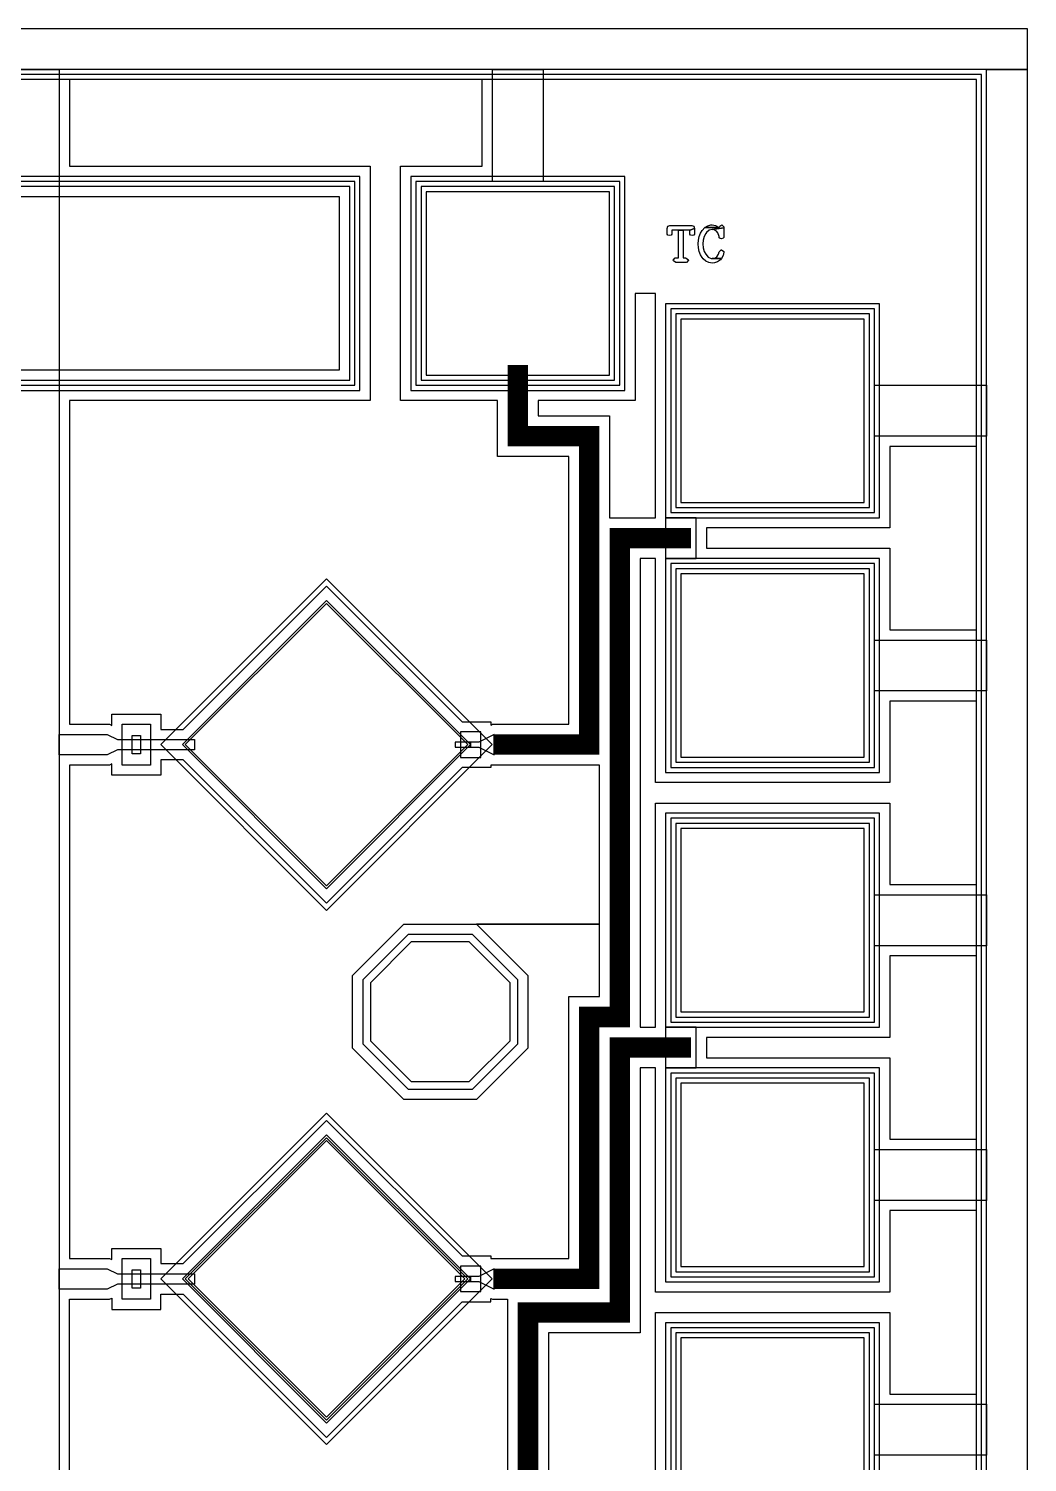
# Model space of a CAD drawing. Extents: x -87611 to 96139, y 77822 to 138139.
# Drawn here: x -47032 to -46052, y 98030 to 99437 of the extents above; entities that cross this region are included whole.
import ezdxf

# ---------------------------------------------------------------- set-up
doc = ezdxf.new("R2010")
doc.units = 0
doc.header["$MEASUREMENT"] = 0
doc.layers.get('0').update_dxf_attribs({"color": 6})
for name, color, linetype in [('L10D0 Abs', 4, 'Continuous'), ('L12D0 Etch', 190, 'Continuous'), ('L14D0 Au', 2, 'Continuous'), ('L15D0 PVIA', 7, 'Continuous'), ('L18D0 SU8', 7, 'Continuous'), ('L1D0 Plug', 200, 'Continuous'), ('L3D0 Base', 3, 'Continuous'), ('L4D0 Cntr', 1, 'Continuous'), ('L50D0 SiO2', 52, 'Continuous'), ('L7D0 DE', 42, 'Continuous'), ('L8D0 Wire', 5, 'Continuous'), ('L9D0 Cont', 30, 'Continuous')]:
    doc.layers.add(name, color=color, linetype=linetype)

# ---------------------------------------------------------------- blocks, each defined once
blk = doc.blocks.new('_SU8_POST')
at = {"layer": 'L18D0 SU8'}
blk.add_lwpolyline([(-28.5, -68.5), (-68.5, -28.5), (-68.5, 28.5), (-28.5, 68.5), (28.5, 68.5), (68.5, 28.5), (68.5, -28.5), (28.5, -68.5)], close=True, dxfattribs=at)
at = {"layer": 'L3D0 Base'}
blk.add_lwpolyline([(-31.5, -76), (-76, -31.5), (-76, 31.5), (-31.5, 76), (31.5, 76), (76, 31.5), (76, -31.5), (31.5, -76)], close=True, dxfattribs=at)
blk = doc.blocks.new('TC_PAD')
at = {"layer": 'L15D0 PVIA'}
blk.add_lwpolyline([(-325, 85), (-325, -85), (0, -85), (0, 85)], close=True, dxfattribs=at)
at = {"layer": 'L3D0 Base'}
blk.add_lwpolyline([(-340, 100), (-340, -100), (0, -100), (0, 100)], close=True, dxfattribs=at)
at = {"layer": 'L4D0 Cntr'}
blk.add_lwpolyline([(-335, 95), (-335, -95), (0, -95), (0, 95)], close=True, dxfattribs=at)
at = {"layer": 'L8D0 Wire'}
blk.add_lwpolyline([(-345, 105), (-345, -105), (0, -105), (0, 105)], close=True, dxfattribs=at)
blk = doc.blocks.new('_TC_PRBE_TOP')
at = {"layer": 'L50D0 SiO2', "linetype": 'Continuous'}
blk.add_lwpolyline([(33.076, -12.5), (13.076, -12.5), (13.076, 12.5), (33.076, 12.5)], close=True, dxfattribs=at)
at = {"layer": 'L8D0 Wire'}
for points in [[(0, -10), (0, 10), (15, 2.5), (23.076, 2.5), (23.076, -2.5), (15, -2.5)], [(23.076, 2.5), (38.076, 2.5), (38.076, -2.5), (23.076, -2.5)]]:
    blk.add_lwpolyline(points, close=True, dxfattribs=at)
blk = doc.blocks.new('_TC_TRCE')
at = {"layer": 'L14D0 Au'}
for points in [[(-473.63, 816.551), (-475.166, 817.319), (-549.999, 817.319), (-549.999, 1080.001), (-479.999, 1080.001), (-479.999, 1135.001), (-384.999, 1135.001), (-384.999, 1365.001), (-464.999, 1365.001), (-464.999, 1450.001), (-59.999, 1450.001), (-59.999, 1365.001), (-354.999, 1365.001), (-354.999, 1135.001), (-59.999, 1135.001), (-59.999, 817.319), (-99.436, 817.319), (-101.575, 816.249), (-101.575, 827.319), (-149.575, 827.319), (-149.575, 812.319), (-171.646, 812.319), (-312.209, 952.882), (-445.272, 819.819), (-473.63, 819.819)], [(-634.999, 1240.001), (-614.999, 1240.001), (-614.999, 1135.001), (-519.999, 1135.001), (-519.999, 1120.001), (-589.999, 1120.001), (-589.999, 1020.001), (-634.999, 1020.001)], [(-949.999, 1090.001), (-864.999, 1090.001), (-864.999, 1010.001), (-684.999, 1010.001), (-684.999, 990.001), (-864.999, 990.001), (-864.999, 910.001), (-949.999, 910.001)], [(-634.999, 740.001), (-864.999, 740.001), (-864.999, 660.001), (-949.999, 660.001), (-949.999, 840.001), (-864.999, 840.001), (-864.999, 760.001), (-634.999, 760.001), (-634.999, 980.001), (-619.999, 980.001), (-619.999, 520.001), (-634.999, 520.001)], [(-473.63, 295.453), (-473.63, 292.953), (-549.999, 292.953), (-549.999, 550.001), (-579.999, 550.001), (-579.999, 621.136), (-459.558, 621.136), (-509.916, 570.778), (-509.916, 499.494), (-459.558, 449.136), (-388.274, 449.136), (-337.916, 499.494), (-337.916, 570.778), (-388.274, 621.136), (-579.999, 621.136), (-579.999, 777.319), (-473.63, 777.319), (-473.63, 774.819), (-445.272, 774.819), (-312.209, 641.756), (-171.646, 782.319), (-149.575, 782.319), (-149.575, 767.319), (-101.575, 767.319), (-101.575, 778.389), (-99.436, 777.319), (-59.999, 777.319), (-59.999, 292.953), (-99.436, 292.953), (-101.575, 291.883), (-101.575, 302.953), (-149.575, 302.953), (-149.575, 287.953), (-171.646, 287.953), (-312.209, 428.516), (-445.272, 295.453)], [(-949.999, 590.001), (-864.999, 590.001), (-864.999, 510.001), (-684.999, 510.001), (-684.999, 490.001), (-864.999, 490.001), (-864.999, 410.001), (-949.999, 410.001)]]:
    blk.add_lwpolyline(points, close=True, dxfattribs=at)
for points in [[(-634.999, 20.001), (-634.999, 240.001), (-864.999, 240.001), (-864.999, 160.001), (-949.999, 160.001), (-949.999, 340.001), (-864.999, 340.001), (-864.999, 260.001), (-634.999, 260.001), (-634.999, 480.001), (-619.999, 480.001), (-619.999, 220.001), (-529.999, 220.001), (-529.999, -47.213)], [(-59.999, -7.213), (-59.999, 252.953), (-99.436, 252.953), (-101.575, 254.023), (-101.575, 242.953), (-149.575, 242.953), (-149.575, 257.953), (-171.646, 257.953), (-312.209, 117.39), (-445.272, 250.453), (-473.63, 250.453), (-473.63, 253.721), (-475.166, 252.953), (-489.999, 252.953), (-489.999, -7.213)]]:
    blk.add_lwpolyline(points, dxfattribs=at)
at = {"layer": 'L8D0 Wire', "const_width": 20}
for points in [[(-499.999, 1170.001), (-499.999, 1100.001), (-569.999, 1100.001), (-569.999, 797.319), (-476.706, 797.319)], [(-669.999, 1000.001), (-599.999, 1000.001), (-599.999, 530.001), (-569.999, 530.001), (-569.999, 272.953), (-476.706, 272.953)], [(-669.999, 500.001), (-599.999, 500.001), (-599.999, 240.001), (-509.999, 240.001), (-509.999, -27.213), (-478.188, -27.213)]]:
    blk.add_lwpolyline(points, dxfattribs=at)
at = {"layer": 'L8D0 Wire'}
for points in [[(-674.999, 980.001), (-674.999, 1020.001), (-644.999, 1020.001), (-644.999, 980.001)], [(-674.999, 480.001), (-674.999, 520.001), (-644.999, 520.001), (-644.999, 480.001)]]:
    blk.add_lwpolyline(points, close=True, dxfattribs=at)
at = {"linetype": 'Continuous'}
for p in [(-476.707, 797.318), (-476.707, 272.952)]:
    blk.add_blockref('_TC_PRBE_TOP', p, dxfattribs=at)
blk = doc.blocks.new('PAD200S')
at = {"layer": 'L14D0 Au'}
blk.add_lwpolyline([(10, 10), (10, 190), (190, 190), (190, 10)], close=True, dxfattribs=at)
at = {"layer": 'L3D0 Base'}
blk.add_lwpolyline([(0, 0), (0, 200), (200, 200), (200, 0)], close=True, dxfattribs=at)
at = {"layer": 'L4D0 Cntr'}
blk.add_lwpolyline([(5, 5), (5, 195), (195, 195), (195, 5)], close=True, dxfattribs=at)
at = {"layer": 'L8D0 Wire'}
blk.add_lwpolyline([(-5, -5), (-5, 205), (205, 205), (205, -5)], close=True, dxfattribs=at)
blk = doc.blocks.new('$TEST_CHIP')
at = {"layer": 'L10D0 Abs'}
blk.add_lwpolyline([(1312.213, 1637.183), (1176.45, 1772.95), (1312.213, 1908.713), (1447.976, 1772.95)], close=True, dxfattribs=at)
at = {"layer": 'L12D0 Etch'}
blk.add_lwpolyline([(0, 0), (0, 2950), (50, 2950), (50, 50), (1950, 50), (1950, 2950), (0, 2950), (0, 3000), (2000, 3000), (2000, 0)], close=True, dxfattribs=at)
at = {"layer": 'L1D0 Plug'}
for points in [[(1111.576, 2277.318), (1111.576, 2317.318), (1139.576, 2317.318), (1139.576, 2277.318)], [(1111.576, 1752.952), (1111.576, 1792.952), (1139.576, 1792.952), (1139.576, 1752.952)]]:
    blk.add_lwpolyline(points, close=True, dxfattribs=at)
at = {"layer": 'L3D0 Base'}
for points in [[(40, 2960), (40, 3000), (2000, 3000), (2000, 2960)], [(950, 40), (950, 2960), (1050, 2960), (1050, 40)], [(1475, 2850), (1475, 2960), (1525, 2960), (1525, 2850)], [(1960, 0), (1960, 2960), (2000, 2960), (2000, 0)], [(1648.783, 2796.839), (1647.214, 2797.437), (1646.616, 2798.334), (1646.466, 2799.68), (1646.466, 2803.94), (1647.064, 2806.258), (1649.232, 2806.781), (1670.685, 2806.781), (1672.852, 2806.183), (1673.376, 2803.94), (1668.666, 2802.296), (1651.175, 2802.296), (1651.175, 2799.68), (1651.1, 2798.334), (1650.428, 2797.363)], [(1655.212, 2770.528), (1652.67, 2772.023), (1652.521, 2772.845), (1654.315, 2774.938), (1655.212, 2775.013), (1657.604, 2775.013), (1657.604, 2802.296), (1662.313, 2802.296), (1662.313, 2775.013), (1664.705, 2775.013), (1667.246, 2773.518), (1667.396, 2772.77), (1665.602, 2770.602), (1664.705, 2770.528)], [(1670.984, 2796.839), (1669.414, 2797.437), (1668.816, 2798.334), (1668.666, 2799.68), (1668.666, 2802.296), (1673.376, 2803.94), (1673.376, 2799.68), (1673.301, 2798.334), (1672.628, 2797.363)], [(1690.643, 2769.93), (1687.428, 2770.378), (1684.513, 2771.798), (1681.897, 2774.19), (1681, 2775.312), (1679.206, 2778.152), (1677.935, 2781.366), (1677.188, 2784.88), (1676.889, 2788.692), (1677.188, 2792.504), (1677.935, 2796.017), (1679.206, 2799.231), (1681, 2801.997), (1683.541, 2804.763), (1697.594, 2804.837), (1697.968, 2805.585), (1698.117, 2806.033), (1698.192, 2806.183), (1700.061, 2807.454), (1702.079, 2805.585), (1702.154, 2804.538), (1690.792, 2802.969), (1687.802, 2802.221), (1685.186, 2799.904), (1684.438, 2798.858), (1682.869, 2795.868), (1681.897, 2792.504), (1681.598, 2788.692), (1681.897, 2784.805), (1682.794, 2781.441), (1684.364, 2778.526), (1686.905, 2775.76), (1689.746, 2774.415), (1690.867, 2774.34), (1699.837, 2774.34), (1698.865, 2773.219), (1696.099, 2771.2), (1692.885, 2770.079)], [(1683.541, 2804.763), (1686.307, 2806.557), (1689.447, 2807.379), (1690.643, 2807.454), (1693.932, 2806.856), (1696.996, 2805.286), (1697.594, 2804.837)], [(1699.837, 2793.7), (1698.416, 2794.074), (1697.744, 2794.821), (1697.445, 2796.017), (1696.323, 2799.456), (1695.053, 2801.175), (1692.138, 2802.819), (1690.792, 2802.969), (1702.154, 2804.538), (1702.154, 2795.12), (1701.481, 2794.223)], [(1690.867, 2774.34), (1694.081, 2775.162), (1695.202, 2775.91), (1696.996, 2778.526), (1697.519, 2780.993), (1699.538, 2783.086), (1699.837, 2783.086), (1702.154, 2781.441), (1702.154, 2780.768), (1701.631, 2777.405), (1699.837, 2774.34)], [(1850, 2600), (1850, 2650), (1960, 2650), (1960, 2600)], [(1312.21, 2155.897), (1170.789, 2297.318), (1312.21, 2438.739), (1453.631, 2297.318)], [(1850, 2350), (1850, 2400), (1960, 2400), (1960, 2350)], [(1050, 2287.318), (1050, 2307.318), (1097.076, 2307.318), (1107.076, 2302.318), (1182.789, 2302.318), (1182.789, 2292.318), (1107.076, 2292.318), (1097.076, 2287.318)], [(1850, 2100), (1850, 2150), (1960, 2150), (1960, 2100)], [(1312.21, 1631.531), (1170.789, 1772.952), (1312.21, 1914.373), (1453.631, 1772.952)], [(1850, 1850), (1850, 1900), (1960, 1900), (1960, 1850)], [(1050, 1762.952), (1050, 1782.952), (1097.076, 1782.952), (1107.076, 1777.952), (1182.789, 1777.952), (1182.789, 1767.952), (1107.076, 1767.952), (1097.076, 1762.952)], [(1850, 1600), (1850, 1650), (1960, 1650), (1960, 1600)]]:
    blk.add_lwpolyline(points, close=True, dxfattribs=at)
at = {"layer": 'L4D0 Cntr'}
for points in [[(0, 0), (0, 2955), (45, 2955), (45, 45), (1955, 45), (1955, 2955), (0, 2955), (0, 3000), (2000, 3000), (2000, 0)], [(1312.21, 2158.726), (1173.621, 2297.315), (1312.213, 2435.907), (1450.802, 2297.318)], [(1312.21, 1634.36), (1173.621, 1772.949), (1312.213, 1911.541), (1450.802, 1772.952)]]:
    blk.add_lwpolyline(points, close=True, dxfattribs=at)
at = {"layer": 'L7D0 DE'}
for points in [[(1999.998, -0.002), (0, 0.179), (0, 2960), (40, 2960), (40, 40.175), (1960, 40.002), (1960, 2960), (0, 2960), (0, 3000), (2000, 3000), (2000, 0)], [(1312.209, 2134.682), (1149.575, 2297.318), (1312.208, 2459.951), (1474.844, 2297.317)], [(1312.209, 1610.316), (1149.575, 1772.952), (1312.208, 1935.585), (1474.844, 1772.951)]]:
    blk.add_lwpolyline(points, close=True, dxfattribs=at)
at = {"layer": 'L9D0 Cont'}
for points in [[(1121.576, 2288.318), (1121.576, 2306.318), (1129.576, 2306.318), (1129.576, 2288.318)], [(1121.576, 1763.952), (1121.576, 1781.952), (1129.576, 1781.952), (1129.576, 1763.952)]]:
    blk.add_lwpolyline(points, close=True, dxfattribs=at)
at = {"linetype": 'Continuous', "xscale": -1}
blk.add_blockref('_TC_TRCE', (1000, 1500), dxfattribs=at)
at = {"linetype": 'Continuous', "rotation": 180}
blk.add_blockref('TC_PAD', (999.998, 2750), dxfattribs=at)
at = {"xscale": -1}
for p, rotation in [((1400, 2850), 180), ((1850, 2725), 90), ((1850, 2475), 90), ((1850, 2225), 90), ((1850, 1975), 90), ((1850, 1725), 90)]:
    blk.add_blockref('PAD200S', p, dxfattribs=dict(at, rotation=rotation))
at = {"yscale": -1, "rotation": 180}
blk.add_blockref('_SU8_POST', (1423.917, 2035.135), dxfattribs=at)
blk = doc.blocks.new('$TEST_CHIP_B')
at = {"linetype": 'Continuous'}
blk.add_blockref('$TEST_CHIP', (0, 0), dxfattribs=at)

msp = doc.modelspace()

# ---------------------------------------------------------------- block references
at = {"linetype": 'Continuous'}
msp.add_blockref('$TEST_CHIP_B', (-48051.7, 96437.1), dxfattribs=at)

doc.saveas('drawing.dxf')
